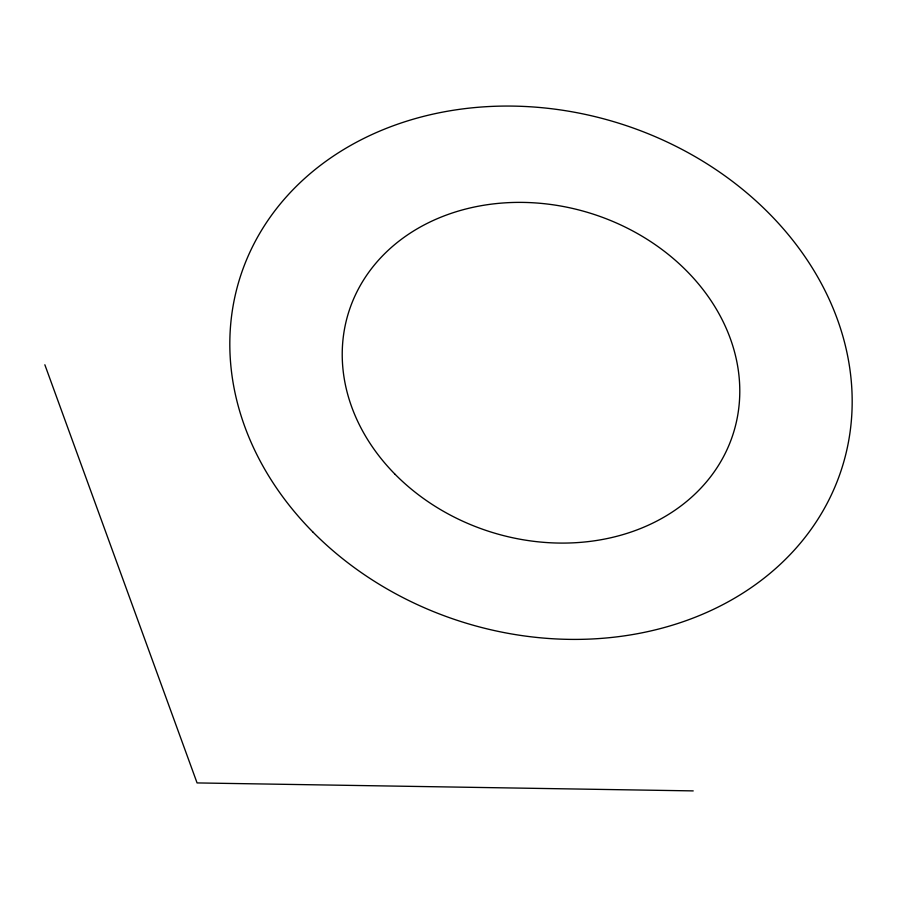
<?xml version="1.0" encoding="UTF-8"?>
<svg xmlns="http://www.w3.org/2000/svg" width="897" height="897" viewBox="0 0 897 897"><rect width="100%" height="100%" fill="white"/><g stroke="black" fill="none" stroke-linecap="round" stroke-linejoin="round"><path stroke-width="1.35" d="M693.224 790.896L197.071 782.924L44.85 364.765M395.185 474.39A201.646 166.977 17.4 0 0 730.92 440.292A201.646 166.977 17.4 0 0 496.904 203.518A201.646 166.977 17.4 0 0 395.185 474.39M312.739 531.865A315.654 261.375 17.4 0 0 838.291 478.493A315.654 261.375 17.4 0 0 471.968 107.842A315.654 261.375 17.4 0 0 312.739 531.865"/></g></svg>
